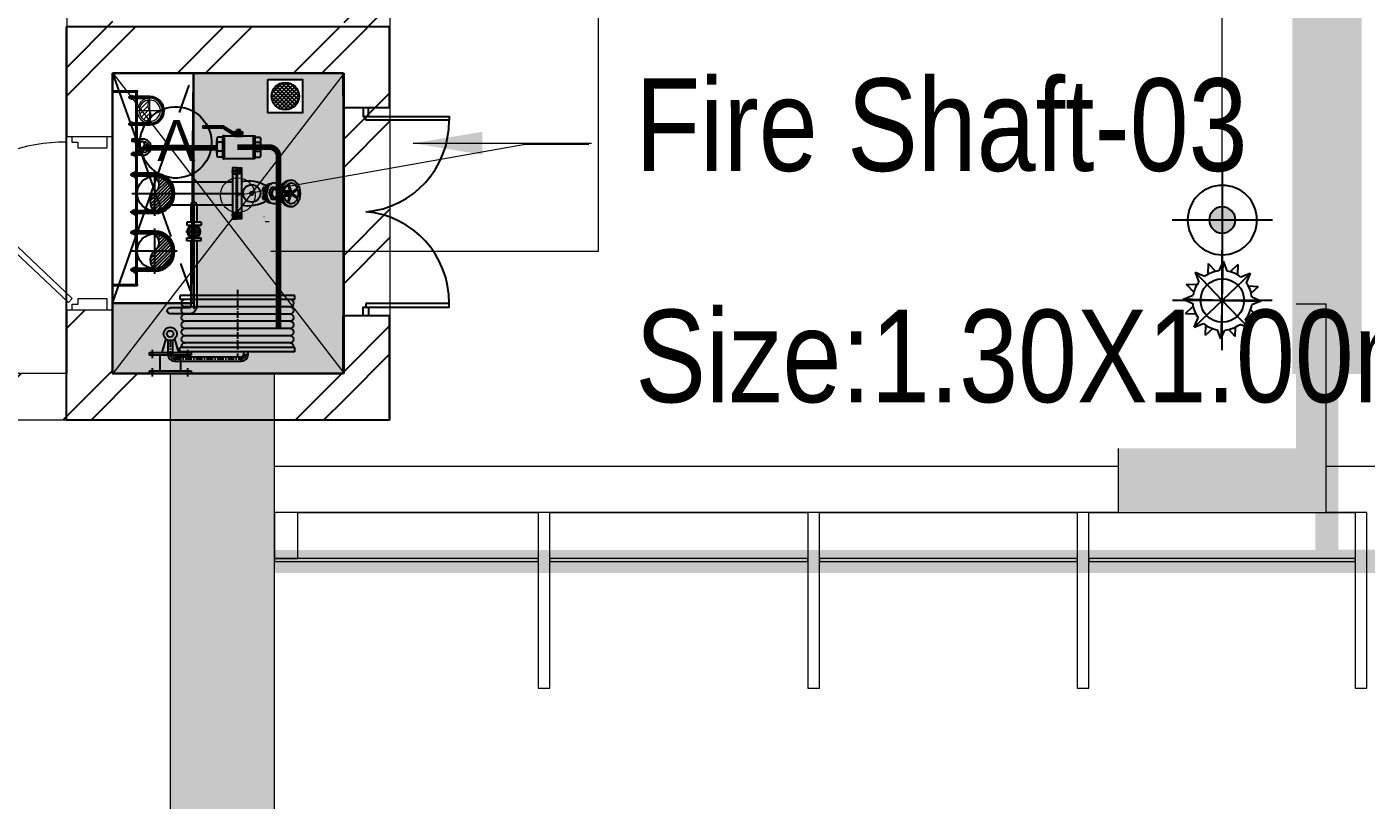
# Model space of a CAD drawing. Header units: millimetres. Extents: x 1706 to 249912, y -487248 to 27192.
# Drawn here: x 117013 to 122808, y -474292 to -470947 of the extents above; entities that cross this region are included whole.
import ezdxf

# ---------------------------------------------------------------- set-up
doc = ezdxf.new("R2010")
doc.units = ezdxf.units.MM
for name, pattern in [('CENTER', [50.8, 31.75, -6.35, 6.35, -6.35]), ('CENTER2', [1.125, 0.75, -0.125, 0.125, -0.125]), ('DASHDOT', [1, 0.5, -0.25, 0, -0.25]), ('HIDDEN', [0.375, 0.25, -0.125]), ('PHANTOM', [63.5, 31.75, -6.35, 6.35, -6.35, 6.35, -6.35])]:
    doc.linetypes.add(name, pattern=pattern)
doc.layers.get('0').update_dxf_attribs({"color": 251})
for name, color, linetype in [('25∅', 1, 'DASHDOT'), ('3.First Floor Plan prot$0$M-FIRE-DRAIN PIPE', 5, 'Continuous'), ('Center', 8, 'CENTER2'), ('FF-FPS- SPRINKLER PIPE', 10, 'PHANTOM'), ('FIRE COMPARTMENTATION', 30, 'Continuous'), ('McD Observations', 4, 'Continuous'), ('OBJ', 7, 'Continuous'), ('PHE-MULTI SENSOR DETECTOR (ABOVE', 3, 'Continuous')]:
    doc.layers.add(name, color=color, linetype=linetype)
for name, color, linetype, lineweight in [('A-DETL', 251, 'Continuous', 18), ('A-DOOR', 251, 'Continuous', 5), ('A-GLAZ-CURT', 251, 'Continuous', 5), ('A-GLAZ-CWMG', 251, 'Continuous', 5), ('A-WALL', 251, 'Continuous', 5), ('A-WALL-PATT', 251, 'Continuous', 25), ('G-ANNO-TEXT', 251, 'Continuous', 5), ('M-FIRE-FHC', 251, 'Continuous', 9), ('McD-Fire', 1, 'Continuous', 13), ('McD-FIRE-SPRINKLER LINES', 1, 'Continuous', 9), ('McD-PHE-SUPPORT', 7, 'Continuous', 30), ('McD-PHE-WP DT', 70, 'Continuous', 18), ('S-COLS', 251, 'Continuous', 5)]:
    doc.layers.add(name, color=color, linetype=linetype, lineweight=lineweight)
doc.layers.add('FF-PENDENT SPRINKLER', color=7, linetype='Continuous', true_color=0xcc0099)
doc.styles.add('Arial', font='arial.ttf', dxfattribs={"height": 300})
doc.styles.add('Arial_2', font='arial.ttf', dxfattribs={"width": 0.8, "height": 270})
doc.styles.add('romand', font='romand.shx')
doc.styles.add('Swis721 Cn BT', font='swissc.ttf', dxfattribs={"height": 395.68567})
doc.dimstyles.new('DIM 200', dxfattribs={"dimtxt": 150, "dimasz": 150, "dimexe": 50, "dimexo": 75, "dimgap": 75, "dimtad": 1, "dimdec": 0, "dimrnd": 5, "dimdsep": 46, "dimtxsty": 'romand', "dimcen": 0, "dimclrd": 7, "dimclre": 7, "dimclrt": 7, "dimadec": 0, "dimazin": 0, "dimtfac": 1, "dimtdec": 0, "dimtmove": 2, "dimatfit": 3, "dimfxl": 1, "dimtolj": 1, "dimtzin": 0, "dimarcsym": 0})
pattern_1 = [(225, (1.326154, -19.247815), (-0.007071068, 0.007071068), [])]
pattern_2 = [(45, (-45658.5, 463347.42), (-251.44717, 251.44717), []), (45, (-45658.5, 463728.42), (-251.44717, 251.44717), [])]

# ---------------------------------------------------------------- blocks, each defined once
blk = doc.blocks.new('A$C4CB3120F')
at = {"color": 0, "linetype": 'Continuous'}
for p, q in [((-12, 6), (-12, 0.9)), ((9, 6.9), (-9, 6.9)), ((9, 0), (-9, 0)), ((-6, 6), (-6, 0.9)), ((6, 6), (6, 0.9)), ((12, 6), (12, 0.9))]:
    blk.add_line(p, q, dxfattribs=at)
for centre, radius, start, end in [((-9, 1.4), 5.53, 57.13278, 122.86722), ((-9, 5.5), 5.53, 237.13278, 302.86722), ((0, -13.9), 20.8, 73.22135, 106.77865), ((0, 20.8), 20.8, 253.22135, 286.77865), ((9, 1.4), 5.53, 57.13278, 122.86722), ((9, 5.5), 5.53, 237.13278, 302.86722)]:
    blk.add_arc(centre, radius, start, end, dxfattribs=at)
blk = doc.blocks.new('A$C7D236038')
at = {"color": 0, "linetype": 'Continuous'}
for p, q in [((-10, 5), (-10, 0.7)), ((-7.5, 5.8), (7.5, 5.8)), ((-7.5, 0), (7.5, 0)), ((-5, 5), (-5, 0.7)), ((5, 5), (5, 0.7)), ((10, 5), (10, 0.7))]:
    blk.add_line(p, q, dxfattribs=at)
for centre, radius, start, end in [((-7.5, 1.2), 4.61, 57.13278, 122.86722), ((-7.5, 4.6), 4.61, 237.13278, 302.86722), ((0, -11.5), 17.3, 73.22135, 106.77865), ((0, 17.3), 17.3, 253.22135, 286.77865), ((7.5, 1.2), 4.61, 57.13278, 122.86722), ((7.5, 4.6), 4.61, 237.13278, 302.86722)]:
    blk.add_arc(centre, radius, start, end, dxfattribs=at)
blk = doc.blocks.new('A$C17931DE8')
at = {"color": 8, "linetype": 'CENTER'}
for p, q in [((322.7, 211.1), (322.7, -112.4)), ((0, -32.1), (0, -98.2)), ((21.7, -120), (340.9, -120))]:
    blk.add_line(p, q, dxfattribs=at)
at = {"color": 7}
for p, q in [((597.7, 184.1), (47.7, 184.1)), ((47.7, 164.3), (47.7, 184.1)), ((597.7, 164.3), (47.7, 164.3)), ((597.7, 164.3), (597.7, 184.1)), ((-21.3, -24), (-39.3, -89.1)), ((-10.8, -30.3), (-10.8, -98.2)), ((10.8, -30.2), (10.8, -98.2)), ((21.3, -24), (39.3, -89.1)), ((-100, -89.1), (100, -89.1)), ((-100, -89.1), (-100, -102.3)), ((100, -102.3), (-100, -102.3)), ((10.8, -98.2), (-10.8, -98.2)), ((21.7, -109.1), (340.9, -109.1)), ((21.7, -109.1), (21.7, -130.8)), ((46.9, -85.5), (46.9, -65.7)), ((597.7, -65.7), (47.7, -65.7)), ((597.7, -85.5), (47.7, -85.5)), ((100, -89.1), (100, -102.3)), ((340.9, -109.1), (340.9, -130.8)), ((351.8, -85.5), (351.8, -98.2)), ((351.8, -98.2), (373.5, -98.2)), ((373.5, -98.2), (373.5, -85.5)), ((597.7, -85.5), (597.7, -65.7)), ((-100, -177.3), (100, -177.3)), ((-100, -177.3), (-100, -190.5)), ((100, -190.5), (-100, -190.5)), ((21.7, -130.8), (340.9, -130.8)), ((100, -177.3), (100, -190.5))]:
    blk.add_line(p, q, dxfattribs=at)
at = {"color": 8}
for p, q in [((574.7, 129.8), (70.6, 129.8)), ((574.7, 95.2), (70.6, 95.2)), ((579.7, 95.9), (578.5, 94.7)), ((574.7, 60.6), (70.6, 60.6)), ((574.7, 26), (70.6, 26)), ((577.3, 60.8), (577, 60.4)), ((582, 60.4), (581.7, 60.7)), ((574.7, -8.6), (70.6, -8.6)), ((574.7, -43.2), (70.6, -43.2)), ((-84, -115.9), (-84, -75.6)), ((84, -116.6), (84, -76.3)), ((-84, -204.1), (-84, -163.7)), ((84, -204.8), (84, -164.4))]:
    blk.add_line(p, q, dxfattribs=at)
for p, q in [((-50, -102.3), (-50, -177.3)), ((50, -102.3), (50, -177.3))]:
    blk.add_line(p, q)
for radius in [32.1, 15.4]:
    blk.add_circle((0, 0), radius)
for centre, radius, start, end in [((70.6, 147.1), 17.3, 90, 270), ((70.6, 112.5), 17.3, 90, 270), ((574.7, 147.1), 17.3, 270, 90), ((574.7, 112.5), 17.3, 270, 90), ((70.6, 77.9), 17.3, 90, 270), ((574.7, 77.9), 17.3, 270, 90), ((70.6, 43.3), 17.3, 90, 270), ((70.6, 8.7), 17.3, 90, 270), ((574.7, 43.3), 17.3, 270, 90), ((574.7, 8.7), 17.3, 270, 90), ((70.6, -25.9), 17.3, 90, 270), ((70.6, -60.5), 17.3, 90, 197.27511), ((574.7, -25.9), 17.3, 270, 90), ((574.7, -60.5), 17.3, 342.72489, 90), ((340.9, -98.2), 21.7, 270.00003, 0.00001)]:
    blk.add_arc(centre, radius, start, end, dxfattribs=at)
at = {"color": 7}
for centre, radius, start, end in [((21.7, -98.2), 32.6, 180, 269.99998), ((21.7, -98.2), 10.9, 179.99999, 269.99993), ((340.9, -98.2), 10.9, 270.00007, 0.00001), ((340.9, -98.2), 32.6, 270.00002, 0)]:
    blk.add_arc(centre, radius, start, end, dxfattribs=at)
at = {"color": 8, "linetype": 'CENTER'}
blk.add_arc((21.7, -98.2), 21.7, 179.99999, 269.99997, dxfattribs=at)
blk = doc.blocks.new('A$C562139B0')
at = {"color": 8, "linetype": 'HIDDEN'}
for p, q in [((-2.3, 79.5), (0, 81.8)), ((-2.3, -79.5), (-2.3, 79.5)), ((0, -81.8), (-2.3, -79.5))]:
    blk.add_line(p, q, dxfattribs=at)
at = {"color": 1}
for p, q in [((20, 101.1), (0, 101.1)), ((20, 84.1), (0, 84.1)), ((20, -84.1), (0, -84.1)), ((20, -101.1), (0, -101.1))]:
    blk.add_line(p, q, dxfattribs=at)
blk.add_lwpolyline([(0, -110), (0, 110), (20, 110), (20, -110)], close=True, dxfattribs=at)
at = {"layer": 'Center', "linetype": 'CENTER', "ltscale": 12}
for p, q in [((-4.2, 92.6), (24.2, 92.6)), ((24.2, -92.6), (-4.2, -92.6))]:
    blk.add_line(p, q, dxfattribs=at)
blk = doc.blocks.new('A$C48E248ED')
at = {"color": 1}
for p, q in [((-1.8, -89.4), (-1.8, -77.5)), ((-1.8, -77.5), (2, -77.5)), ((-1.8, -89.4), (2, -89.4)), ((2, -89.4), (2, -77.5))]:
    blk.add_line(p, q, dxfattribs=at)
at = {"color": 7}
blk.add_line((25.1, -182.2), (25.1, -199.1), dxfattribs=at)
at = {"color": 1}
for radius in [37.5, 7.47]:
    blk.add_circle((0.1, -83.5), radius, dxfattribs=at)
for centre, start, end in [((98.3, -69.2), 168.88099, 210.52125), ((-98.1, -69.2), 329.47875, 11.11901)]:
    blk.add_arc(centre, 151.5, start, end, dxfattribs=at)
at = {"layer": 'OBJ'}
for p, q in [((0.1, -158.9), (-25.9, -169.5)), ((0.1, -169.5), (-25.9, -180.1)), ((-25.9, -201.3), (-25.9, -169.5)), ((0.1, -158.9), (26.1, -169.5)), ((0.1, -169.5), (26.1, -180.1)), ((26.1, -182.2), (26.1, -169.5)), ((-44.9, -180.1), (-44.9, -177.2)), ((-25.9, -201.3), (-14.9, -205.8)), ((-14.9, -208.5), (-14.9, -189.6)), ((-11, -223.6), (-11, -247.2)), ((-2.1, -226), (-3.1, -246.9)), ((2.3, -226), (3.3, -246.9)), ((11.2, -223.6), (11.2, -247.2)), ((15.1, -208.5), (15.1, -189.6)), ((26.1, -201.3), (15.1, -205.8)), ((26.1, -201.3), (26.1, -199.1)), ((-57.3, -253.9), (-57.3, -247.7)), ((-39.1, -242.8), (-7.6, -254.7)), ((-35.2, -240.7), (-5.6, -248.7)), ((-20.6, -279.1), (-6.6, -257.7)), ((-15.5, -278.9), (-2.5, -262.8)), ((0.1, -253.2), (-5.1, -255.3)), ((0.1, -255.3), (-5.1, -257.5)), ((-5.1, -261.7), (-5.1, -255.3)), ((0.1, -263.8), (-5.1, -261.7)), ((0.1, -253.2), (5.3, -255.3)), ((0.1, -255.3), (5.3, -257.5)), ((0.1, -263.8), (5.3, -261.7)), ((15.6, -278.9), (2.7, -262.8)), ((5.3, -261.7), (5.3, -255.3)), ((35.4, -240.7), (5.8, -248.7)), ((20.8, -279.1), (6.8, -257.7)), ((39.3, -242.8), (7.8, -254.7)), ((57.5, -247.7), (57.5, -253.9))]:
    blk.add_line(p, q, dxfattribs=at)
for centre, radius, start, end in [((-11.1, -153.9), 24, 88.03134, 135.99083), ((11.3, -153.9), 24, 44.00917, 91.96866), ((-23.4, -191.3), 8.65, 11.06842, 72.66019), ((-5.1, -225.8), 3, 357.22053, 94.78621), ((5.3, -225.8), 3, 85.21379, 182.77947), ((23.6, -191.3), 8.65, 107.33981, 168.93158), ((-40.1, -245.6), 3, 69.22053, 155.15881), ((-34.4, -237.8), 3, 133.86451, 254.77947), ((-23.1, -277.5), 3, 245.92546, 326.77947), ((-13.1, -280.7), 3, 141.22053, 257.37775), ((-8.3, -256.6), 2, 326.77947, 69.22053), ((-5.1, -246.8), 2, 254.77947, 357.22053), ((5.3, -246.8), 2, 182.77947, 285.22053), ((8.5, -256.6), 2, 110.77947, 213.22053), ((13.3, -280.7), 3, 282.62225, 38.77947), ((23.3, -277.5), 3, 213.22053, 294.07454), ((34.6, -237.8), 3, 285.22053, 46.13549), ((40.3, -245.6), 3, 24.84119, 110.77947)]:
    blk.add_arc(centre, radius, start, end, dxfattribs=at)
at = {"layer": 'OBJ', "extrusion": (0, 0, -1)}
for centre, major_axis, ratio, start_param, end_param in [((0.1, -180.1), (45, 0), 0.707107, 1.987436, 4.712389), ((0.1, -177.2), (45, 0), 0.707107, 3.141593, 5.927703), ((0.1, -166.6), (-42.5, 0), 0.707107, -0.004902, 3.146495), ((0.1, -163.1), (-40.3, 0), 0.701646, 0.412235, 2.729358), ((0.1, -190.7), (26, 0), 0.721611, 2.186239, 6.007537), ((0.1, -247.7), (57.4, 0), 0.707107, 3.141593, 6.283185), ((0.1, -253.9), (-45.1, 0), 0.693384, 0.624962, 1.450623), ((0.1, -204.1), (15, 0), 0.707107, 3.141593, 6.283185), ((0.1, -205.9), (15, 0), 0.707107, 3.141593, 6.283185), ((0.1, -207.1), (15, 0), 0.707107, 3.141593, 6.283185), ((0.1, -208.7), (15, 0), 0.707107, 3.16624, 6.258538), ((0.1, -208.9), (-11.1, 0), 0.619861, 0.151553, 2.990039), ((0.1, -253.9), (45.1, 0), 0.693384, -1.450623, -0.624962), ((0.1, -190.7), (-26, 0), 0.721611, 3.417241, 4.096946), ((0.1, -180.1), (45, 0), 0.707107, 0.642541, 1.154156), ((0.1, -253.9), (45.1, 0), 0.693384, 2.143196, 3.452197), ((0.1, -253.9), (45.1, 0), 0.693384, 1.258412, 1.883181), ((0.1, -253.9), (45.1, 0), 0.693384, -0.310604, 0.998397)]:
    blk.add_ellipse(centre, major_axis=major_axis, ratio=ratio, start_param=start_param, end_param=end_param, dxfattribs=at)
at = {"layer": 'OBJ'}
blk.add_ellipse((0.1, -180.1), major_axis=(-45, 0), ratio=0.707107, start_param=1.987436, end_param=4.712389, dxfattribs=at)
at = {"layer": 'OBJ', "extrusion": (0, 0, -1)}
for centre, major_axis, ratio in [((0.1, -253.9), (-57.4, 0), 0.707107), ((0.1, -259.6), (-5.2, 0), 0.721611), ((0.1, -259.8), (2.23, 0), 0.586664)]:
    blk.add_ellipse(centre, major_axis=major_axis, ratio=ratio, dxfattribs=at)
at = {"xscale": -1, "rotation": 270}
blk.add_blockref('A$C562139B0', (0, -20), dxfattribs=at)
at = {"rotation": 270}
blk.add_blockref('A$C562139B0', (0, -20), dxfattribs=at)
blk = doc.blocks.new('A$C234D3F59')
at = {"color": 7}
for p, q in [((-40.5, 31.1), (-40.5, -31.1)), ((-40.5, 31.1), (-27.9, 31.1)), ((-27.9, -31.1), (-27.9, 31.1)), ((40.5, 31.1), (27.9, 31.1)), ((27.9, -31.1), (27.9, 31.1)), ((40.5, 31.1), (40.5, -31.1)), ((-40.5, -31.1), (-27.9, -31.1)), ((40.5, -31.1), (27.9, -31.1))]:
    blk.add_line(p, q, dxfattribs=at)
at = {"color": 9, "linetype": 'CENTER', "ltscale": 0.5}
for p, q in [((0, -34.7), (0, 34.7)), ((34.7, 0), (-34.7, 0))]:
    blk.add_line(p, q, dxfattribs=at)
at = {"color": 7}
for radius in [27.9, 22, 12.5, 2.93]:
    blk.add_circle((0, 0), radius, dxfattribs=at)
blk = doc.blocks.new('A$C00FE572E')
at = {"color": 1, "linetype": 'Continuous', "lineweight": -3}
for p, q in [((-693, 449), (-693, 496)), ((-679, 500), (-598, 500)), ((-679, 445), (-598, 445)), ((-666, 449), (-666, 496)), ((-611, 449), (-611, 496)), ((-584, 449), (-584, 496)), ((-1260, -166), (-1260, 198)), ((-1101, 285), (-1244, 285)), ((-1101, 142), (-1244, 142)), ((-1085, -166), (-1085, 198)), ((-175, -166), (-175, 198)), ((-159, 285), (-16, 285)), ((-159, 142), (-16, 142)), ((0, -166), (0, 198)), ((-1101, -111), (-1244, -111)), ((-1101, -288), (-1244, -288)), ((-159, -111), (-16, -111)), ((-159, -288), (-16, -288))]:
    blk.add_line(p, q, dxfattribs=at)
at = {"color": 1, "lineweight": -3}
for points in [[(-517, 387), (-517, 432), (-806, 432), (-1077, 600), (-1660, 600), (-1660, 555), (-1090, 555), (-819, 387), (-770, 387), (-770, 344), (-706, 344), (-706, 344), (-706, 387), (-517, 387)], [(-747, 344), (-747, 315), (-530, 315), (-530, 387), (-665, 387)]]:
    blk.add_lwpolyline(points, dxfattribs=at)
at = {"color": 1, "linetype": 'Continuous', "lineweight": -3}
blk.add_lwpolyline([(-704, 431), (-573, 431), (-573, 445), (-704, 445)], close=True, dxfattribs=at)
at = {"color": 1, "lineweight": -3}
for points in [[(-1085, -327), (-1049, -327), (-1049, 324), (-1085, 324)], [(-1049, -318), (-211, -318), (-211, 315), (-1049, 315)], [(-175, -327), (-211, -327), (-211, 324), (-175, 324)]]:
    blk.add_lwpolyline(points, close=True, dxfattribs=at)
at = {"color": 1, "linetype": 'Continuous', "lineweight": -3}
for centre, radius, start, end in [((-679, 475), 25.1, 57.1328, 122.8672), ((-679, 470), 25.1, 237.1328, 302.8672), ((-639, 406), 94.5, 73.2213, 106.7787), ((-639, 540), 94.5, 253.2213, 286.7787), ((-598, 475), 25.1, 57.1328, 122.8672), ((-598, 470), 25.1, 237.1328, 302.8672), ((-1097, 214), 163, 154.1703, 205.8297), ((-761, 16), 499, 165.2978, 194.7022), ((-1248, 214), 163, 334.1703, 25.8297), ((-1583, 16), 499, 345.2978, 14.7022), ((-12, 214), 163, 154.1703, 205.8297), ((323, 16), 499, 165.2978, 194.7022), ((-163, 214), 163, 334.1703, 25.8297), ((-499, 16), 499, 345.2978, 14.7022), ((-1011, -199), 249, 159.1168, 200.8832), ((-1333, -199), 249, 339.1168, 20.8832), ((73, -199), 249, 159.1168, 200.8832), ((-249, -199), 249, 339.1168, 20.8832)]:
    blk.add_arc(centre, radius, start, end, dxfattribs=at)
at = {"layer": 'Center', "color": 1, "lineweight": -3}
blk.add_lwpolyline([(-665, 387), (-747, 387), (-747, 346)], dxfattribs=at)
blk = doc.blocks.new('*U21')
h = blk.add_hatch()
h.set_pattern_fill('ANSI31', color=8, scale=133.333333)
h.set_pattern_definition([(45, (-425315.599, -396067.668), (-11.785113, 11.785113), [])])
edge = h.paths.add_edge_path()
edge.add_spline(control_points=[(55, 56), (41.9, 50.7), (25.3, 41.8), (0.1, 55.2), (-25.2, 67.3), (-41.9, 59), (-55, 56)], knot_values=[0, 0, 0, 0, 25.928067, 52.983832, 79.809607, 105.621074, 105.621074, 105.621074, 105.621074], degree=3, periodic=0)
edge.add_arc((0, 54.9), 55, 178.80416, 361.19792)
at = {"color": 8}
for p, q in [((0, 130), (0, -20)), ((-75, 56), (75, 56))]:
    blk.add_line(p, q, dxfattribs=at)
for radius in [65, 55]:
    blk.add_circle((0, 55), radius)
blk.add_spline([(-55, 56), (-25.5, 63.2), (0, 55), (25.6, 46.2), (55, 56)], degree=3, dxfattribs=at)
at = {"layer": 'McD-PHE-SUPPORT'}
for p, q in [((-77.1, -35), (-77.1, -40)), ((-77.1, -35), (-77.1, -40)), ((-75, -42), (-63, -42)), ((-75, -42), (-63, -42)), ((-73, -42), (-73, -52.2)), ((-73, -42), (-73, -52.2)), ((-73, -52.2), (-65, -52.2)), ((-73, -52.2), (-65, -52.2)), ((-72.5, -43.1), (-65.7, -43.9)), ((-72.5, -43.1), (-65.7, -43.9)), ((-72.5, -44.7), (-65.7, -45.5)), ((-72.5, -44.7), (-65.7, -45.5)), ((-72.5, -46.1), (-65.7, -46.9)), ((-72.5, -46.1), (-65.7, -46.9)), ((-72.5, -47.5), (-65.7, -48.3)), ((-72.5, -47.5), (-65.7, -48.3)), ((-72.5, -48.7), (-65.7, -49.5)), ((-72.5, -48.7), (-65.7, -49.5)), ((-72.5, -50), (-65.7, -50.9)), ((-72.5, -50), (-65.7, -50.9)), ((-72.5, -51.3), (-65.7, -52.1)), ((-72.5, -51.3), (-65.7, -52.1)), ((-70.2, -42), (-65.7, -42.6)), ((-70.2, -42), (-65.7, -42.6)), ((-65, -40), (-65, -35)), ((-65, -40), (-65, -35)), ((-65, -42), (-65, -52.2)), ((-65, -42), (-65, -52.2)), ((-61, -35), (-61, -40)), ((-61, -35), (-61, -40)), ((61, -35), (61, -40)), ((61, -35), (61, -40)), ((75, -42), (63, -42)), ((75, -42), (63, -42)), ((65, -40), (65, -35)), ((65, -40), (65, -35)), ((65, -42), (65, -52.2)), ((65, -42), (65, -52.2)), ((73, -52.2), (65, -52.2)), ((73, -52.2), (65, -52.2)), ((70.2, -42), (65.7, -42.6)), ((70.2, -42), (65.7, -42.6)), ((72.5, -43.1), (65.7, -43.9)), ((72.5, -43.1), (65.7, -43.9)), ((72.5, -44.7), (65.7, -45.5)), ((72.5, -44.7), (65.7, -45.5)), ((72.5, -46.1), (65.7, -46.9)), ((72.5, -46.1), (65.7, -46.9)), ((72.5, -47.5), (65.7, -48.3)), ((72.5, -47.5), (65.7, -48.3)), ((72.5, -48.7), (65.7, -49.5)), ((72.5, -48.7), (65.7, -49.5)), ((72.5, -50), (65.7, -50.9)), ((72.5, -50), (65.7, -50.9)), ((72.5, -51.3), (65.7, -52.1)), ((72.5, -51.3), (65.7, -52.1)), ((73, -42), (73, -52.2)), ((73, -42), (73, -52.2)), ((77.1, -35), (77.1, -40)), ((77.1, -35), (77.1, -40))]:
    blk.add_line(p, q, dxfattribs=at)
for points in [[(-73, 55.7), (-73, -40.1)], [(-65, 55.7), (-65, -35)], [(65, 55.7), (65, -35)], [(73, 55.7), (73, -40.1)]]:
    blk.add_lwpolyline(points, dxfattribs=at)
for centre, radius, start, end in [((0, 55), 73, 0.5295, 179.47258), ((-75, -40), 2.01, 180, 0), ((-75, -40), 2.01, 180, 0), ((-69, -37), 5.02, 216.8699, 323.1301), ((-69, -37), 5.02, 216.8699, 323.1301), ((-63, -40), 2.01, 180, 0), ((-63, -40), 2.01, 180, 0), ((63, -40), 2.01, 180, 0), ((63, -40), 2.01, 180, 0), ((69, -37), 5.02, 216.8699, 323.1301), ((69, -37), 5.02, 216.8699, 323.1301), ((75, -40), 2.01, 180, 0), ((75, -40), 2.01, 180, 0)]:
    blk.add_arc(centre, radius, start, end, dxfattribs=at)
blk = doc.blocks.new('Fire Shaft')
at = {"linetype": 'CENTER2'}
h = blk.add_hatch(color=8, dxfattribs=at)
h.dxf.hatch_style = 1
h.paths.add_polyline_path([(0.2, -1.1954), (0.5417, -1.1954), (0.55, -0.2), (1.1976, -0.2), (1.1976, -1.5), (0.2, -1.5)])
h.paths.add_polyline_path([(0.8726, -0.2279), (1.0226, -0.2279), (1.0226, -0.3721), (0.8726, -0.3721)], flags=16)
h = blk.add_hatch()
h.set_pattern_fill('ANSI31', color=5, scale=0.08, angle=90, style=0)
h.set_pattern_definition(pattern_1)
h.paths.add_polyline_path([(0.3315, -0.4954, -1), (0.3315, -0.5454, -0.5), (0.3315, -0.5204, 0.5)])
h = blk.add_hatch()
h.set_pattern_fill('ANSI31', color=1, scale=0.08, angle=90, style=0)
h.set_pattern_definition([(225, (1.326154, -18.997815), (-0.007071068, 0.007071068), [])])
h.paths.add_polyline_path([(0.3815, -0.7954, -0.5), (0.3815, -0.7204, 0.5), (0.3815, -0.6454, -1)])
h = blk.add_hatch()
h.set_pattern_fill('ANSI31', color=3, scale=0.08, angle=90, style=0)
h.set_pattern_definition(pattern_1)
h.paths.add_polyline_path([(0.3815, -1.0454, -0.5), (0.3815, -0.9704, 0.5), (0.3815, -0.8954, -1)])
at = {"layer": 'McD Observations'}
h = blk.add_hatch(dxfattribs=at)
h.set_pattern_fill('ANSI37', color=256, scale=0.1)
h.set_pattern_definition([(45, (-244.486786, -38.637238), (-0.00883883476, 0.00883883476), []), (135, (-244.486786, -38.637238), (-0.00883883476, -0.00883883476), [])])
edge = h.paths.add_edge_path()
edge.add_arc((0.9476, -0.3), 0.0593, 0, 360)
at = {"color": 1, "linetype": 'CENTER2'}
for p, q in [((0.2, -1.1954), (0.55, -0.2)), ((0.2, -0.2), (0.555, -1.1954))]:
    blk.add_line(p, q, dxfattribs=at)
for p, q in [((0.2015, -1.1954), (0.2015, -0.2)), ((0.3018, -1.1204), (0.3018, -0.2766)), ((0.3068, -1.1204), (0.3068, -0.2766)), ((0.2951, -0.4854), (0.2852, -0.4854)), ((0.2951, -0.4864), (0.2852, -0.4864)), ((0.2951, -0.4944), (0.2852, -0.4944)), ((0.2951, -0.4954), (0.2852, -0.4954)), ((0.3315, -0.4854), (0.3065, -0.4854)), ((0.3171, -0.4864), (0.3065, -0.4864)), ((0.3171, -0.4944), (0.3065, -0.4944)), ((0.3315, -0.4954), (0.3065, -0.4954)), ((0.2951, -0.5454), (0.2852, -0.5454)), ((0.2951, -0.5464), (0.2852, -0.5464)), ((0.2951, -0.5544), (0.2852, -0.5544)), ((0.2951, -0.5554), (0.2852, -0.5554)), ((0.3315, -0.5454), (0.3065, -0.5454)), ((0.3171, -0.5464), (0.3065, -0.5464)), ((0.3171, -0.5544), (0.3065, -0.5544)), ((0.3315, -0.5554), (0.3065, -0.5554)), ((0.2939, -0.6334), (0.2845, -0.6334)), ((0.2939, -0.6344), (0.2845, -0.6344)), ((0.3815, -0.6334), (0.3065, -0.6334)), ((0.3502, -0.6344), (0.3065, -0.6344)), ((0.2939, -0.6444), (0.2845, -0.6444)), ((0.2939, -0.6454), (0.2845, -0.6454)), ((0.3502, -0.6444), (0.3065, -0.6444)), ((0.3815, -0.6454), (0.3065, -0.6454)), ((0.2939, -0.7954), (0.2845, -0.7954)), ((0.2939, -0.7964), (0.2845, -0.7964)), ((0.2939, -0.8064), (0.2845, -0.8064)), ((0.2939, -0.8074), (0.2845, -0.8074)), ((0.3815, -0.7954), (0.3065, -0.7954)), ((0.3502, -0.7964), (0.3065, -0.7964)), ((0.3502, -0.8064), (0.3065, -0.8064)), ((0.3815, -0.8074), (0.3065, -0.8074)), ((0.2939, -0.8834), (0.2845, -0.8834)), ((0.2939, -0.8844), (0.2845, -0.8844)), ((0.2939, -0.8944), (0.2845, -0.8944)), ((0.2939, -0.8954), (0.2845, -0.8954)), ((0.3815, -0.8834), (0.3065, -0.8834)), ((0.3502, -0.8844), (0.3065, -0.8844)), ((0.3502, -0.8944), (0.3065, -0.8944)), ((0.3815, -0.8954), (0.3065, -0.8954)), ((0.2939, -1.0454), (0.2845, -1.0454)), ((0.2939, -1.0464), (0.2845, -1.0464)), ((0.2939, -1.0564), (0.2845, -1.0564)), ((0.2939, -1.0574), (0.2845, -1.0574)), ((0.3815, -1.0454), (0.3065, -1.0454)), ((0.3502, -1.0464), (0.3065, -1.0464)), ((0.3502, -1.0564), (0.3065, -1.0564)), ((0.3815, -1.0574), (0.3065, -1.0574))]:
    blk.add_line(p, q)
at = {"color": 8, "linetype": 'CENTER', "lineweight": -3, "ltscale": 1500}
for p, q in [((0.3815, -0.6229), (0.3815, -0.8179)), ((0.284, -0.7204), (0.7702, -0.7204)), ((0.3815, -0.8729), (0.3815, -1.0679)), ((0.479, -0.9704), (0.284, -0.9704))]:
    blk.add_line(p, q, dxfattribs=at)
at = {"color": 1}
for p, q in [((0.4374, -0.6704), (0.7185, -0.6704)), ((0.4374, -0.7704), (0.7185, -0.7704)), ((0.5394, -0.7704), (0.5394, -0.8446)), ((0.5644, -0.7704), (0.5644, -0.8446))]:
    blk.add_line(p, q, dxfattribs=at)
at = {"color": 8, "linetype": 'CENTER', "lineweight": -3, "ltscale": 20}
blk.add_line((0.5519, -0.7704), (0.5519, -1.2191), dxfattribs=at)
at = {"color": 1}
blk.add_lwpolyline([(0.2, -0.2), (0.55, -0.2), (0.55, -1.1954), (0.2, -1.1954)], close=True, dxfattribs=at)
for points in [[(0.3068, -0.2829), (0.2015, -0.2829), (0.2015, -0.2766), (0.3068, -0.2766)], [(0.2835, -0.6444), (0.2835, -0.6344), (0.2845, -0.6334), (0.2845, -0.6454)], [(0.3502, -0.6444), (0.3502, -0.6344), (0.3512, -0.6334), (0.3512, -0.6454)], [(0.2835, -0.7964), (0.2835, -0.8064), (0.2845, -0.8074), (0.2845, -0.7954)], [(0.3502, -0.7964), (0.3502, -0.8064), (0.3512, -0.8074), (0.3512, -0.7954)], [(0.2835, -0.8944), (0.2835, -0.8844), (0.2845, -0.8834), (0.2845, -0.8954)], [(0.3502, -0.8944), (0.3502, -0.8844), (0.3512, -0.8834), (0.3512, -0.8954)], [(0.2835, -1.0464), (0.2835, -1.0564), (0.2845, -1.0574), (0.2845, -1.0454)], [(0.3502, -1.0464), (0.3502, -1.0564), (0.3512, -1.0574), (0.3512, -1.0454)], [(0.3068, -1.1204), (0.2015, -1.1204), (0.2015, -1.114), (0.3068, -1.114)]]:
    blk.add_lwpolyline(points, close=True)
for points in [[(0.2852, -0.4954), (0.2852, -0.4854), (0.2842, -0.4864), (0.2842, -0.4944), (0.2852, -0.4954)], [(0.3008, -0.4804), (0.3008, -0.5004), (0.3018, -0.5004), (0.3018, -0.4804), (0.3008, -0.4804)], [(0.3181, -0.4954), (0.3181, -0.4854), (0.3171, -0.4864), (0.3171, -0.4944), (0.3181, -0.4954)], [(0.2852, -0.5454), (0.2852, -0.5554), (0.2842, -0.5544), (0.2842, -0.5464), (0.2852, -0.5454)], [(0.3008, -0.5604), (0.3008, -0.5404), (0.3018, -0.5404), (0.3018, -0.5604), (0.3008, -0.5604)], [(0.3181, -0.5454), (0.3181, -0.5554), (0.3171, -0.5544), (0.3171, -0.5464), (0.3181, -0.5454)], [(0.3008, -0.6274), (0.3008, -0.6514), (0.3018, -0.6514), (0.3018, -0.6274), (0.3008, -0.6274)], [(0.3008, -0.8134), (0.3008, -0.7894), (0.3018, -0.7894), (0.3018, -0.8134), (0.3008, -0.8134)], [(0.3008, -0.8774), (0.3008, -0.9014), (0.3018, -0.9014), (0.3018, -0.8774), (0.3008, -0.8774)], [(0.3008, -1.0634), (0.3008, -1.0394), (0.3018, -1.0394), (0.3018, -1.0634), (0.3008, -1.0634)]]:
    blk.add_lwpolyline(points)
at = {"color": 5}
blk.add_lwpolyline([(0.3315, -0.4954, -0.5), (0.3315, -0.5204, 0.5), (0.3315, -0.5454, 1)], format="xyb", dxfattribs=at)
at = {"color": 8, "linetype": 'CENTER', "lineweight": -3, "ltscale": 20}
for points in [[(0.2761, -0.6394), (0.3815, -0.6394, -1), (0.3815, -0.8014), (0.2761, -0.8014)], [(0.2761, -0.8894), (0.3815, -0.8894, -1), (0.3815, -1.0514), (0.2761, -1.0514)]]:
    blk.add_lwpolyline(points, format="xyb", dxfattribs=at)
at = {"color": 1}
for points in [[(0.3815, -0.6454, -0.5), (0.3815, -0.7204, 0.5), (0.3815, -0.7954, 1)], [(0.5394, -0.9256), (0.5394, -1.2085, -0.396345), (0.5327, -1.2156), (0.4494, -1.2156)], [(0.5644, -0.9256), (0.5644, -1.2085, -0.405781), (0.5332, -1.2406), (0.4494, -1.2406)], [(0.4494, -1.2406, -1), (0.4494, -1.2156, 0)]]:
    blk.add_lwpolyline(points, format="xyb", dxfattribs=at)
at = {"color": 3}
blk.add_lwpolyline([(0.3815, -0.8954, -0.5), (0.3815, -0.9704, 0.5), (0.3815, -1.0454, 1)], format="xyb", dxfattribs=at)
at = {"color": 5}
blk.add_circle((0.3315, -0.5204), 0.025, dxfattribs=at)
at = {"color": 1}
blk.add_circle((0.3815, -0.7204), 0.075, dxfattribs=at)
at = {"color": 3}
blk.add_circle((0.3815, -0.9704), 0.075, dxfattribs=at)
for centre, radius in [((0.3315, -0.5204), 0.035), ((0.3815, -0.7204), 0.087), ((0.3815, -0.9704), 0.087)]:
    blk.add_arc(centre, radius, 270, 90)
at = {"color": 1}
blk.add_arc((0.5519, -0.7704), 0.0125, 0, 180, dxfattribs=at)
at = {"layer": '3.First Floor Plan prot$0$M-FIRE-DRAIN PIPE', "const_width": 0.025}
blk.add_lwpolyline([(0.3315, -0.5233), (0.6513, -0.5233)], dxfattribs=at)
blk.add_lwpolyline([(0.3315, -0.5233), (0.6513, -0.5233)], dxfattribs=at)
for points in [[(0.7394, -0.5204), (0.8781, -0.5204, -0.414214), (0.9181, -0.5604), (0.9181, -0.9717)], [(0.7394, -0.5204), (0.8781, -0.5204, -0.414214), (0.9181, -0.5604), (0.9181, -1.3052)]]:
    blk.add_lwpolyline(points, format="xyb", dxfattribs=at)
at = {"layer": 'FF-FPS- SPRINKLER PIPE', "color": 1}
for points in [[(1.3976, -0.2998), (1.3976, 0), (0, 0), (0, -1.7), (1.3976, -1.7), (1.3976, -1.2502)], [(1.3976, -0.2998), (1.3976, 0), (0, 0), (0, -1.7), (1.3976, -1.7), (1.3976, -1.2502)], [(1.3976, -0.3498), (1.3976, 0), (0, 0), (0, -1.7), (1.3976, -1.7), (1.3976, -1.2502)], [(1.1976, -0.2), (0.2, -0.2), (0.2, -1.5), (1.1976, -1.5), (1.1976, -1.2502)], [(1.1976, -0.2), (0.2, -0.2), (0.2, -1.5), (1.1976, -1.5), (1.1976, -1.2502)], [(1.1976, -0.2), (0.2, -0.2), (0.2, -1.5), (1.1976, -1.5), (1.1976, -1.2502)], [(1.1976, -0.2998), (1.1976, -0.2), (1.1976, -0.2998)], [(1.1976, -0.2998), (1.1976, -0.2), (1.1976, -0.2998)], [(1.1976, -0.2998), (1.1976, -0.2), (1.1976, -0.3498)]]:
    blk.add_lwpolyline(points, dxfattribs=at)
at = {"layer": 'FF-FPS- SPRINKLER PIPE', "color": 1, "linetype": 'Continuous'}
for points in [[(1.3976, -0.3498), (1.1976, -0.3498)], [(1.3976, -1.2502), (1.1956, -1.2502)]]:
    blk.add_lwpolyline(points, dxfattribs=at)
for points in [[(1.3069, -0.3879), (1.3069, -0.3498), (1.2843, -0.3498), (1.2843, -0.3879)], [(1.2956, -0.4038), (1.2956, -0.3879), (1.656, -0.3879), (1.656, -0.4038)], [(1.3069, -1.2121), (1.3069, -1.2502), (1.2843, -1.2502), (1.2843, -1.2121)], [(1.2956, -1.1962), (1.2956, -1.2121), (1.656, -1.2121), (1.656, -1.1962)]]:
    blk.add_lwpolyline(points, close=True, dxfattribs=at)
for centre, start, end in [((1.2635, -0.4088), 274.68333, 0.73527), ((1.2635, -1.1912), 359.26474, 85.31667)]:
    blk.add_arc(centre, 0.3925, start, end, dxfattribs=at)
at = {"layer": 'M-FIRE-FHC', "color": 8}
for p, q in [((0.8556, -0.8219), (0.855, -0.8219)), ((0.8556, -0.8219), (0.855, -0.8219)), ((0.8556, -0.8219), (0.855, -0.8219)), ((0.8607, -0.8417), (0.8776, -0.8417)), ((0.8607, -0.8417), (0.8776, -0.8417)), ((0.8607, -0.8417), (0.8776, -0.8417))]:
    blk.add_line(p, q, dxfattribs=at)
at = {"layer": 'McD Observations', "color": 1}
blk.add_lwpolyline([(0.2, -1.1954), (0.5417, -1.1954), (0.55, -0.2), (1.1976, -0.2), (1.1976, -1.5), (0.2, -1.5)], close=True, dxfattribs=at)
at = {"layer": 'McD Observations'}
blk.add_lwpolyline([(0.8726, -0.2279), (1.0226, -0.2279), (1.0226, -0.3721), (0.8726, -0.3721)], close=True, dxfattribs=at)
blk.add_circle((0.9476, -0.3), 0.0593, dxfattribs=at)
for name, p, xscale, yscale, zscale in [('A$C00FE572E', (0.8418, -0.5209), 0.0001512000000000001, 0.0001512000000000001, 0.0001512000000000001), ('A$C17931DE8', (0.4494, -1.3281), 0.0009025000000000002, 0.0009025000000000002, 0.0009025000000000002)]:
    blk.add_blockref(name, p, dxfattribs=dict(xscale=xscale, yscale=yscale, zscale=zscale))
for name, p, xscale, yscale, zscale, rotation in [('A$C7D236038', (0.3008, -0.4904), 0.001000000000000001, 0.001000000000000001, 0.001000000000000001, 90), ('A$C7D236038', (0.3008, -0.5504), -0.001000000000000001, 0.001000000000000001, 0.001, 90), ('A$C4CB3120F', (0.3008, -0.6394), 0.001000000000000001, 0.001000000000000001, 0.001000000000000001, 90), ('A$C48E248ED', (0.7185, -0.7204), 0.001000000000000001, 0.001000000000000001, 0.001000000000000001, 90), ('A$C4CB3120F', (0.3008, -0.8014), -0.001000000000000001, 0.001000000000000001, 0.001, 90), ('A$C234D3F59', (0.5519, -0.8851), 0.001, 0.001, 0.001, 270), ('A$C4CB3120F', (0.3008, -0.8894), 0.001000000000000001, 0.001000000000000001, 0.001000000000000001, 90), ('A$C4CB3120F', (0.3008, -1.0514), -0.001000000000000001, 0.001000000000000001, 0.001, 90)]:
    blk.add_blockref(name, p, dxfattribs=dict(xscale=xscale, yscale=yscale, zscale=zscale, rotation=rotation))
at = {"layer": 'McD-PHE-WP DT', "xscale": -0.0008331199999999997, "yscale": 0.0008331200000000005, "zscale": 0.0008331200000000005, "rotation": 270}
blk.add_blockref('*U21', (0.3152, -0.3629), dxfattribs=at)
blk = doc.blocks.new('UPRIGHT SPRINKLER -68°C')
at = {"color": 5}
for p, q in [((-74.4, 76, 2.6), (-48.5, 65.4, 2.6)), ((-74.4, 76, 2.6), (-64.1, 50.7, 2.6)), ((2.7, 106.3, 2.6), (-9.1, 80.2, 2.6)), ((2.7, 106.3, 2.6), (13.1, 79.3, 2.6)), ((76.2, 73.6, 2.6), (49, 63.2, 2.6)), ((76.2, 73.6, 2.6), (64.6, 46.9, 2.6)), ((-105.9, 3.4, 2.6), (-81.1, 13, 2.6)), ((-105.9, 3.4, 2.6), (-82, -7.4, 2.6)), ((105.4, -2.8, 2.6), (79.4, 9.1, 2.6)), ((105.4, -2.8, 2.6), (79, -12.9, 2.6)), ((-76.5, -72.6, 2.6), (-66.4, -48.8, 2.6)), ((-76.5, -72.6, 2.6), (-52.6, -63.2, 2.6)), ((71.8, -76.8, 2.6), (47.2, -65.7, 2.6)), ((71.8, -76.8, 2.6), (62.3, -51, 2.6)), ((-3.6, -105.1, 2.6), (-12.9, -80.8, 2.6)), ((-3.6, -105.1, 2.6), (7.3, -81.2, 2.6))]:
    blk.add_line(p, q, dxfattribs=at)
at = {"color": 6}
for p, q in [((71.9, -76.9, 2.6), (-74.3, 75.8, 2.6)), ((-36.5, 100.2, 2.6), (-37.7, 71.9, 2.6)), ((-36.5, 100.2, 2.6), (-16.8, 79.1, 2.6)), ((-1.2, -0.5, 2.6), (2.7, 106.3, 2.6)), ((76.2, 73.6, 2.6), (-1.2, -0.5, 2.6)), ((42.9, 97.7, 2.6), (21.4, 77.4, 2.6)), ((42.9, 97.7, 2.6), (42.3, 67.9, 2.6)), ((-96, 44.9, 2.6), (-78, 25.4, 2.6)), ((-96, 44.9, 2.6), (-68.9, 44.1, 2.6)), ((99.4, 37.6, 2.6), (69.7, 38.9, 2.6)), ((99.4, 37.6, 2.6), (77.9, 17.6, 2.6)), ((-1.2, -0.5, 2.6), (-105.9, 3.7, 2.6)), ((-99.2, -35.2, 2.6), (-80.4, -17.8, 2.6)), ((-99.2, -35.2, 2.6), (-73.9, -36.4, 2.6)), ((-76.5, -72.6, 2.6), (-1.2, -0.5, 2.6)), ((-1.2, -0.5, 2.6), (-3.6, -105.1, 2.6)), ((-1.2, -0.5, 2.6), (105.4, -2.5, 2.6)), ((96.4, -42.9, 2.6), (77.1, -22, 2.6)), ((-44.9, -94.6, 2.6), (-43.8, -69.5, 2.6)), ((36.3, -98.4, 2.6), (37.6, -71.8, 2.6)), ((96.4, -42.9, 2.6), (68.5, -42, 2.6)), ((-44.9, -94.6, 2.6), (-26.1, -77.7, 2.6)), ((36.3, -98.4, 2.6), (18.6, -79.2, 2.6))]:
    blk.add_line(p, q, dxfattribs=at)
at = {"color": 5, "elevation": 2.6}
for points in [[(-1.2, -136.4), (-1.2, 135.3)], [(-137, -0.5), (134.7, -0.5)]]:
    blk.add_lwpolyline(points, dxfattribs=at)
at = {"color": 3}
blk.add_circle((-1.2, -0.5, 2.6), 59.2, dxfattribs=at)
at = {"color": 5}
for start, end in [(95.6315, 125.6992), (51.7639, 79.8685), (140.8422, 170.3714), (6.8313, 35.8146), (184.8407, 216.5012), (321.5184, 351.2266), (230.6178, 261.7138), (276.0216, 306.5945)]:
    blk.add_arc((-1.2, -0.5, 2.6), 81.1, start, end, dxfattribs=at)
blk = doc.blocks.new('PENDENT SPRINKLER (RG)')
at = {"linetype": 'Continuous', "extrusion": (0.000667552, -0.000166966, 1)}
h = blk.add_hatch(color=5, dxfattribs=at)
h.dxf.hatch_style = 1
edge = h.paths.add_edge_path()
edge.add_arc((0, 0), 56.7, 44.56198, 404.56198, ccw=False)
at = {"layer": '25∅', "linetype": 'Continuous', "extrusion": (0.000667552, -0.000166966, 1)}
h = blk.add_hatch(color=5, dxfattribs=at)
h.dxf.hatch_style = 1
edge = h.paths.add_edge_path()
edge.add_arc((0, 0), 56.7, 44.56198, 404.56198, ccw=False)
at = {"color": 222, "linetype": 'Continuous', "true_color": 0xcc0099, "extrusion": (0.000667073, -0.000166479, 1)}
for points in [[(0, -216.8), (0, 216.8)], [(-216.8, 0), (216.8, 0)]]:
    blk.add_lwpolyline(points, dxfattribs=at)
at = {"color": 222, "linetype": 'Continuous', "true_color": 0xcc0099, "extrusion": (0.000667552, -0.000166966, 1)}
blk.add_circle((0, 0), 149.9, dxfattribs=at)
at = {"color": 5, "linetype": 'Continuous', "extrusion": (0.000667552, -0.000166966, 1)}
blk.add_circle((0, 0), 56.7, dxfattribs=at)
at = {"layer": '25∅', "color": 5, "linetype": 'Continuous', "extrusion": (0.000667552, -0.000166966, 1)}
blk.add_circle((0, 0), 56.7, dxfattribs=at)
at = {"layer": 'FF-PENDENT SPRINKLER', "extrusion": (1.02436e-19, 0, -1), "xscale": 1.588226225829954, "yscale": 1.588226225829954, "zscale": 1.588226225829954}
blk.add_blockref('UPRIGHT SPRINKLER -68°C', (-345.8, 0.7, -3.9), dxfattribs=at)
blk = doc.blocks.new('Sprinklre')
at = {"layer": 'McD-FIRE-SPRINKLER LINES'}
for points in [[(77300, -6392.4), (77299.9, 17609.8)], [(73183.3, -6470.4), (74601.5, -6470.4), (74601.5, 16997.2)]]:
    blk.add_lwpolyline(points, dxfattribs=at)
at = {"layer": 'FF-PENDENT SPRINKLER', "xscale": -1.000000000000001, "rotation": 90}
blk.add_blockref('PENDENT SPRINKLER (RG)', (77300, -6335.7), dxfattribs=at)
blk = doc.blocks.new('Above false ceiling')
at = {"extrusion": (0.007291, -0.048425, 0.9988)}
blk.add_circle((-0.1, 0.5, 0), 192.7, dxfattribs=at)
at = {"style": 'Arial'}
blk.add_text('A', height=222.3, rotation=0.00007, dxfattribs=at).set_placement((-100.5, -100, 0))
blk = doc.blocks.new('NEW SHAFT DOOR - FD13 - 750x2250 - FHR-1875233-2ND FLOOR PLAN_')
at = {"layer": 'A-DOOR'}
for p, q in [((-375, 73.8), (-325, 73.8)), ((-375, -76.2), (-375, 73.8)), ((-325, 73.8), (-325, -50.2)), ((325, 73.8), (375, 73.8)), ((325, -50.2), (325, 73.8)), ((375, 73.8), (375, -76.2)), ((-350, -50.2), (-350, -76.2)), ((-325, -50.2), (-350, -50.2)), ((350, -50.2), (325, -50.2)), ((350, -76.2), (350, -50.2)), ((-350, -76.2), (-375, -76.2)), ((324.7, -75.6), (-169.4, -598.1)), ((342.9, -92.8), (-151.2, -615.3)), ((342.9, -92.8), (324.7, -75.6)), ((375, -76.2), (350, -76.2)), ((-151.2, -615.3), (-169.4, -598.1))]:
    blk.add_line(p, q, dxfattribs=at)
blk.add_arc((418.2, -100.7), 769.9, 180, 220.24656, dxfattribs=at)
blk = doc.blocks.new('Rectangular Mullion - 100 x 200mm-2129902-2ND FLOOR PLAN_')
at = {"layer": 'A-GLAZ-CWMG'}
for p, q in [((0, 0), (-100, 0)), ((-100, 0), (-100, -200)), ((0, -200), (0, 0)), ((-100, -200), (0, -200))]:
    blk.add_line(p, q, dxfattribs=at)
blk = doc.blocks.new('System Panel - VISION PANEL - TYPE 1-2346447-2ND FLOOR PLAN_')
at = {"layer": 'A-GLAZ-CURT'}
for p, q in [((570.4, 0), (-570.4, 0)), ((-570.4, 0), (-570.4, -12)), ((570.4, -12), (570.4, 0)), ((-570.4, -12), (570.4, -12))]:
    blk.add_line(p, q, dxfattribs=at)
blk = doc.blocks.new('Rectangular Mullion - SOUTH 50 x 450-2129914-2ND FLOOR PLAN_')
at = {"layer": 'A-GLAZ-CWMG'}
for p, q in [((-25, 560), (25, 560)), ((-25, -200), (-25, 560)), ((25, 560), (25, -200)), ((25, -200), (-25, -200))]:
    blk.add_line(p, q, dxfattribs=at)
blk = doc.blocks.new('Rectangular Mullion - 100 x 200mm-2346440-2ND FLOOR PLAN_')
at = {"layer": 'A-GLAZ-CWMG'}
blk.add_line((52958.5, -473047.4), (53999.3, -473047.4), dxfattribs=at)
blk = doc.blocks.new('System Panel - Spandrel-2378449-2ND FLOOR PLAN_')
at = {"layer": 'A-GLAZ-CURT'}
for p, q in [((576.2, 0), (-576.2, 0)), ((-576.2, 0), (-576.2, -12)), ((576.2, -12), (576.2, 0)), ((-576.2, -12), (576.2, -12))]:
    blk.add_line(p, q, dxfattribs=at)
blk = doc.blocks.new('System Panel - VISION PANEL - TYPE 1-2366521-2ND FLOOR PLAN_')
at = {"layer": 'A-GLAZ-CURT'}
for p, q in [((557.9, 0), (-557.9, 0)), ((-557.9, 0), (-557.9, -12)), ((557.9, -12), (557.9, 0)), ((-557.9, -12), (557.9, -12))]:
    blk.add_line(p, q, dxfattribs=at)
blk = doc.blocks.new('Rectangular Mullion - 100 x 200mm-2346441-2ND FLOOR PLAN_')
at = {"layer": 'A-GLAZ-CWMG'}
blk.add_line((54049.3, -473047.4), (55165.2, -473047.4), dxfattribs=at)
blk = doc.blocks.new('Rectangular Mullion - 100 x 200mm-2346434-2ND FLOOR PLAN_')
at = {"layer": 'A-GLAZ-CWMG'}
for p, q in [((56381, -473047.4), (56508.5, -473047.4)), ((57408.5, -473047.4), (57533.5, -473047.4))]:
    blk.add_line(p, q, dxfattribs=at)
blk = doc.blocks.new('A$Cdfc9e3fe')
at = {"layer": 'A-WALL-PATT'}
h = blk.add_hatch(dxfattribs=at)
h.set_pattern_fill('FP_2', color=256, style=0, pattern_type=2)
h.set_pattern_definition(pattern_2)
h.paths.add_polyline_path([(6324.1, -9100), (6500.3, -9100), (6500.3, -8825), (6300.3, -8825), (6300.3, -9100)])
h.paths.add_polyline_path([(6300.3, -8075), (6500.3, -8075), (6500.3, -7225), (6300.3, -7225), (6300.3, -8052.1)])
h.paths.add_polyline_path([(6300.3, -6475), (6500.3, -6475), (6500.3, 300), (6300.3, 300), (6300.3, -6452.1)])
h = blk.add_hatch(dxfattribs=at)
h.set_pattern_fill('FP_2', color=256, style=0, pattern_type=2)
h.set_pattern_definition(pattern_2)
h.paths.add_polyline_path([(7500.3, -9300), (7700.3, -9300), (7700.3, -6100), (7500.3, -6100), (7500.3, -9100)])
h = blk.add_hatch(dxfattribs=at)
h.set_pattern_fill('FP_2', color=256, style=0, pattern_type=2)
h.set_pattern_definition(pattern_2)
h.paths.add_polyline_path([(7500.3, -7800), (7500.3, -7600), (6500.3, -7600), (6500.3, -7800)])
h = blk.add_hatch(dxfattribs=at)
h.set_pattern_fill('FP_2', color=256, style=0, pattern_type=2)
h.set_pattern_definition(pattern_2)
h.paths.add_polyline_path([(6750, -9300), (6750, -9100), (1400, -9100), (1400, -9300), (6197.6, -9300)])
blk.add_hatch(color=256, dxfattribs=at).paths.add_polyline_path([(6750, -20672.7), (7200, -20672.7), (7200, -9100), (6750, -9100), (6750, -20372.7)])
h = blk.add_hatch(dxfattribs=at)
h.set_pattern_fill('FP_2', color=256, style=0, pattern_type=2)
h.set_pattern_definition(pattern_2)
h.paths.add_polyline_path([(7500.3, -9300), (7500.3, -9100), (7200, -9100), (7200, -9300)])
at = {"layer": 'G-ANNO-TEXT'}
h = blk.add_hatch(color=256, dxfattribs=at)
edge = h.paths.add_edge_path()
edge.add_arc((7040.2, -8328.6), 75, 0, 360)
at = {"layer": 'S-COLS'}
blk.add_hatch(color=256, dxfattribs=at).paths.add_polyline_path([(11750, -9700), (11750, -8800), (10850, -8800), (10850, -9700)])
at = {"layer": 'A-DETL'}
for p, q in [((6500.3, -7800), (7500.3, -9100)), ((7500.3, -7800), (6500.3, -9100))]:
    blk.add_line(p, q, dxfattribs=at)
at = {"layer": 'A-WALL'}
for p, q in [((7700.3, -9300), (7700.3, -5900)), ((6300.3, -7225), (6300.3, -8075)), ((6500.3, -8075), (6500.3, -7800)), ((6500.3, -7800), (7500.3, -7800)), ((7500.3, -7800), (7500.3, -9100)), ((6300.3, -8075), (6324.1, -8075)), ((6300.3, -8825), (6300.3, -8075)), ((6474.1, -8075), (6500.3, -8075)), ((6500.3, -8075), (6500.3, -8825)), ((6324.1, -8825), (6300.3, -8825)), ((6300.3, -8825), (6300.3, -9100)), ((6500.3, -8825), (6474.1, -8825)), ((6500.3, -9100), (6500.3, -8825)), ((6300.3, -9100), (1400, -9100)), ((7500.3, -9100), (6500.3, -9100)), ((6750, -20672.7), (6750, -9100)), ((7200, -20672.7), (7200, -9100)), ((1400, -9300), (6750, -9300)), ((7200, -9300), (7700.3, -9300)), ((7200, -9500), (10850, -9500)), ((11750, -9500), (21850, -9500)), ((8340.8, -9700), (7300, -9700)), ((9506.7, -9700), (8390.8, -9700)), ((10672.5, -9700), (9556.7, -9700)), ((10850, -9700), (10722.5, -9700)), ((11875, -9700), (11750, -9700))]:
    blk.add_line(p, q, dxfattribs=at)
at = {"layer": 'G-ANNO-TEXT'}
for p, q in [((7040.2, -8328.6), (8283.8, -8107.8)), ((8283.8, -8107.8), (9502.4, -8107.8))]:
    blk.add_line(p, q, dxfattribs=at)
blk.add_circle((7040.2, -8328.6), 75, dxfattribs=at)
at = {"layer": 'S-COLS'}
for p, q in [((11750, -8800), (10850, -8800)), ((10850, -8800), (10850, -9700)), ((11750, -9700), (11750, -8800)), ((10850, -9700), (11750, -9700))]:
    blk.add_line(p, q, dxfattribs=at)
at = {"layer": 'A-DOOR', "rotation": 269.9999999999999}
blk.add_blockref('NEW SHAFT DOOR - FD13 - 750x2250 - FHR-1875233-2ND FLOOR PLAN_', (6400.3, -8450), dxfattribs=at)
at = {"layer": 'A-GLAZ-CURT'}
for name, p in [('System Panel - VISION PANEL - TYPE 1-2346447-2ND FLOOR PLAN_', (7770.4, -9900)), ('System Panel - VISION PANEL - TYPE 1-2366521-2ND FLOOR PLAN_', (8948.8, -9900)), ('System Panel - VISION PANEL - TYPE 1-2366521-2ND FLOOR PLAN_', (10114.6, -9900)), ('System Panel - Spandrel-2378449-2ND FLOOR PLAN_', (11298.8, -9900))]:
    blk.add_blockref(name, p, dxfattribs=at)
at = {"layer": 'A-GLAZ-CWMG', "rotation": 180}
blk.add_blockref('Rectangular Mullion - 100 x 200mm-2129902-2ND FLOOR PLAN_', (7200, -9900), dxfattribs=at)
at = {"layer": 'A-GLAZ-CWMG'}
for name, p in [('Rectangular Mullion - 100 x 200mm-2346440-2ND FLOOR PLAN_', (-45658.5, 463347.4)), ('Rectangular Mullion - 100 x 200mm-2346441-2ND FLOOR PLAN_', (-45658.5, 463347.4)), ('Rectangular Mullion - 100 x 200mm-2346441-2ND FLOOR PLAN_', (-44492.7, 463347.4)), ('Rectangular Mullion - 100 x 200mm-2346434-2ND FLOOR PLAN_', (-45658.5, 463347.4))]:
    blk.add_blockref(name, p, dxfattribs=at)
at = {"layer": 'A-GLAZ-CWMG', "extrusion": (0, 0, -1), "rotation": 180}
for p in [(-8365.8, -9900), (-9531.7, -9900), (-10697.5, -9900), (-11900, -9900)]:
    blk.add_blockref('Rectangular Mullion - SOUTH 50 x 450-2129914-2ND FLOOR PLAN_', p, dxfattribs=at)
at = {"layer": 'G-ANNO-TEXT', "insert": (9602.4, -7907.8), "char_height": 400, "width": 1616.202, "attachment_point": 1, "style": 'Arial_2'}
blk.add_mtext('FHR-3', dxfattribs=at)
blk = doc.blocks.new('zw$3B71')
at = {"layer": 'FF-PENDENT SPRINKLER', "xscale": 1000.000000000003, "yscale": 1000.000000000003, "zscale": 1000.000000000003}
blk.add_blockref('Fire Shaft', (6298.7, -7600), dxfattribs=at)
at = {"layer": 'McD-Fire', "color": 7, "insert": (8760.7, -7823.3), "char_height": 400, "width": 2658.239, "attachment_point": 1, "line_spacing_factor": 1.5, "style": 'Swis721 Cn BT', "bg_fill": 2}
blk.add_mtext('Fire Shaft-03\\PSize:1.30X1.00m', dxfattribs=at)
at = {"layer": 'FIRE COMPARTMENTATION', "color": 5, "const_width": 300}
blk.add_lwpolyline([(11752.3, -9101.3), (11752.3, 16500)], dxfattribs=at)
at = {"layer": 'FIRE COMPARTMENTATION', "color": 1, "const_width": 100}
for points in [[(11752.3, -9912), (7050, -9912), (7050, -20472.7), (-17450, -20472.7), (-17529.2, -9903), (-20879.2, -9897), (-20800, -9900), (-66300, -9900), (-66300, -2000), (-67500, -2000), (-67500, 10496.8), (-63512, 10500), (-63512, 16512), (11752.3, 16512), (11752.3, -9101.5)], [(11752.3, -9911.7), (11752.3, 16500), (53100, 16512), (53112, 10500), (57100, 10500), (57100, -2000), (55900, -2000), (55900, -9900)]]:
    blk.add_lwpolyline(points, close=True, dxfattribs=at)
at = {"layer": 'McD-Fire'}
blk.add_leader([(7798.7, -8103.6), (8571.4, -8103.6)], dimstyle='DIM 200', override={"dimasz": 300, "dimgap": 75, "dimtad": 0}, dxfattribs=at)

msp = doc.modelspace()

# ---------------------------------------------------------------- block references
msp.add_blockref('A$Cdfc9e3fe', (110885.701, -463347.417))

# ---------------------------------------------------------------- next in the draw order: block references
at = {"layer": 'M-FIRE-FHC'}
msp.add_blockref('zw$3B71', (110885.699, -463347.417), dxfattribs=at)

# ---------------------------------------------------------------- next in the draw order: block references
at = {"layer": 'McD-FIRE-SPRINKLER LINES'}
msp.add_blockref('Sprinklre', (44885.699, -465447.381), dxfattribs=at)
at = {"layer": 'PHE-MULTI SENSOR DETECTOR (ABOVE', "xscale": 0.8, "yscale": 0.8, "zscale": 0.8}
msp.add_blockref('Above false ceiling', (117658.5, -471447.944), dxfattribs=at)

doc.saveas('drawing.dxf')
